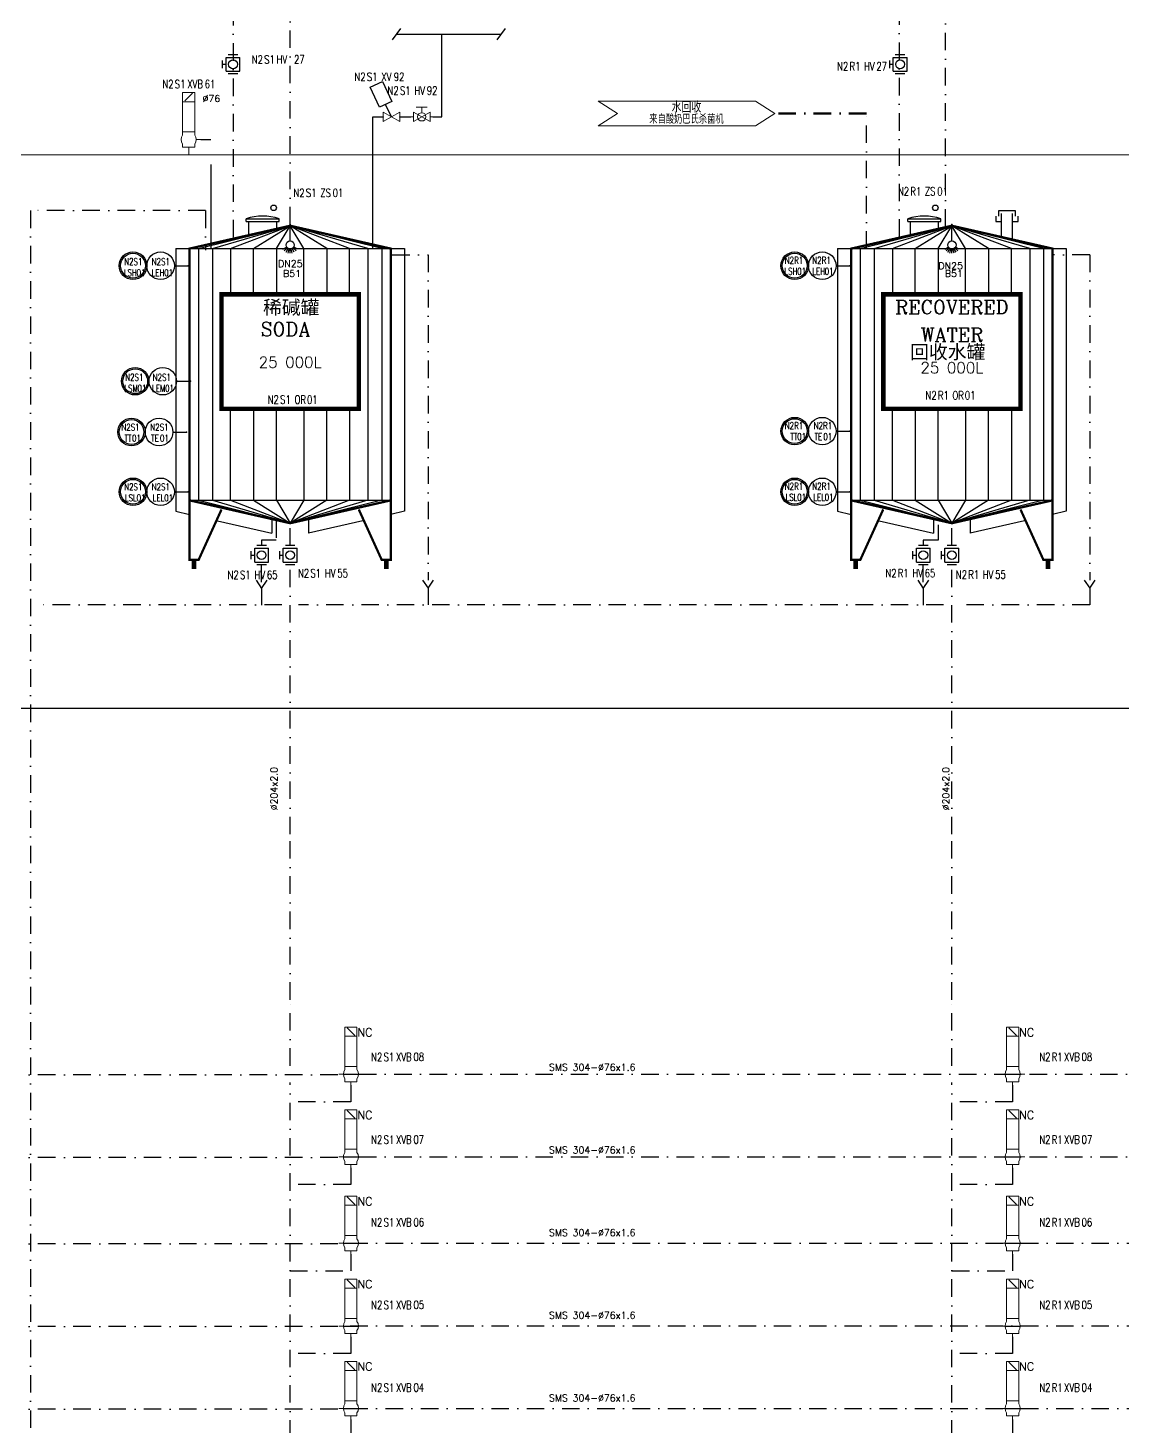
# Model space of a CAD drawing. Header units: inches. Extents: x 23035 to 25275, y 24242 to 25664.
# Drawn here: x 23980 to 24376, y 24727 to 25234 of the extents above; entities that cross this region are included whole.
import ezdxf
from ezdxf.enums import TextEntityAlignment as Align

# ---------------------------------------------------------------- set-up
doc = ezdxf.new("R2010")
doc.units = ezdxf.units.IN
doc.header["$MEASUREMENT"] = 0
doc.linetypes.add('DASHDOT', pattern=[25.4, 12.7, -6.35, 0, -6.35])
doc.linetypes.add('DASHDOT2', pattern=[12.7, 6.35, -3.175, 0, -3.175])
for name, color, linetype, lineweight in [('17 Pipe CIP', 4, 'DASHDOT2', 50), ('19 Pipe Process', 30, 'Continuous', 30), ('31 Equipment', 7, 'Continuous', 9), ('40 TXT Data', 7, 'Continuous', 9)]:
    doc.layers.add(name, color=color, linetype=linetype, lineweight=lineweight)
for name, color, linetype in [('CUVERIE', 7, 'Continuous'), ('FUTUR', 253, 'DASHDOT'), ('LIBELLE-INSTRUM', 7, 'Continuous'), ('MATERIEL-DIVERS', 7, 'Continuous'), ('REPERES', 7, 'Continuous'), ('Skid', 5, 'Continuous'), ('techn-data', 7, 'Continuous'), ('TEXTES', 7, 'Continuous'), ('TUYAUTERIE-EAU UTILITES FROIDE', 142, 'Continuous'), ('TUYAUTERIE-EGOUT', 32, 'Continuous'), ('TUYAUTERIE-NEP', 4, 'DASHDOT2'), ('TUYAUTERIE-NEP (CONCENTRES + DETERGENTS)', 1, 'Continuous'), ('TUYAUTERIE-PROCESS', 30, 'Continuous'), ('TXT_ENG', 7, 'Continuous'), ('TXT_FR', 7, 'Continuous'), ('VANNES', 7, 'Continuous')]:
    doc.layers.add(name, color=color, linetype=linetype)
doc.layers.get('REPERES').off()
doc.styles.add('ROMANC', font='romanc')
doc.styles.add('ROMANS', font='ROMANS.SHX')
doc.styles.add('USER1', font='TXT.SHX', dxfattribs={"bigfont": 'gbcbig.shx'})

# ---------------------------------------------------------------- blocks, each defined once
blk = doc.blocks.new('APV-VLV-SSEAT-SW42-3')
at = {"layer": '31 Equipment', "ltscale": 38}
for p, q in [((1.25, 15.25), (-1.25, 12.75)), ((-2, 2.5), (-2, 1.5)), ((2, 2.5), (2, 1.5)), ((-2, -2.5), (-2, -1.5)), ((2, -2.5), (-2, -2.5)), ((-2, -2.5), (2, -2.5)), ((0, -2.5), (0, -5)), ((2, -2.5), (2, -1.5))]:
    blk.add_line(p, q, dxfattribs=at)
at = {"layer": '31 Equipment'}
for p, q in [((-4, 0), (-2.5, 0)), ((2.5, 0), (4, 0))]:
    blk.add_line(p, q, dxfattribs=at)
at = {"layer": '31 Equipment', "lineweight": 30}
blk.add_line((2.5, 0), (-2.5, 0), dxfattribs=at)
at = {"layer": '31 Equipment', "ltscale": 38}
for points in [[(-2, 12.5), (2, 12.5), (2, 15.5), (-2, 15.5)], [(-2, 2.5), (2, 2.5), (2, 12.5), (-2, 12.5)]]:
    blk.add_lwpolyline(points, close=True, dxfattribs=at)
for start, end in [(143.1301, 216.8699), (323.1301, 36.8699)]:
    blk.add_arc((0, 0), 2.5, start, end, dxfattribs=at)
blk = doc.blocks.new('INSTR-F-L-LS')
at = {"layer": 'MATERIEL-DIVERS'}
for radius in [5, 4.5]:
    blk.add_circle((0, 0), radius, dxfattribs=at)
at = {"layer": 'LIBELLE-INSTRUM', "style": 'ROMANS', "width": 0.8}
blk.add_attdef('LS?', text='', height=3, dxfattribs=at).set_placement((0, 0), align=Align.MIDDLE)
blk = doc.blocks.new('INSTR-M-L-LE')
at = {"color": 7, "extrusion": (0, -1, 0)}
blk.add_point((0, -10), dxfattribs=at)
at = {"layer": 'MATERIEL-DIVERS', "color": 7}
blk.add_line((0, -5), (0, -10), dxfattribs=at)
blk.add_circle((0, 0), 5, dxfattribs=at)
at = {"layer": 'LIBELLE-INSTRUM', "style": 'ROMANS', "width": 0.8}
blk.add_attdef('LE?', text='', height=3, dxfattribs=at).set_placement((0, 0), align=Align.MIDDLE)
blk = doc.blocks.new('trou')
at = {"layer": 'CUVERIE'}
for p, q in [((-6, 4), (-6, 5)), ((-6, 5), (6, 5)), ((-6, 4), (6, 4)), ((-5, -1), (-5, 4)), ((5, 4), (5, 1)), ((6, 4), (6, 5))]:
    blk.add_line(p, q, dxfattribs=at)
blk.add_arc((0, -12.5), 18.5, 71.0754, 108.9246, dxfattribs=at)
blk = doc.blocks.new('SPB')
at = {"color": 7}
for p, q in [((0, -6), (0, 0)), ((-2.598, -9), (-1.302, -8.25)), ((-2.124, -9.624), (-1.062, -8.562)), ((-1.5, -10.098), (-0.75, -8.802)), ((-0.774, -10.398), (-0.39, -8.952)), ((0, -10.5), (0, -9)), ((0.774, -10.398), (0.39, -8.952)), ((1.5, -10.098), (0.75, -8.802)), ((2.124, -9.624), (1.062, -8.562)), ((2.598, -9), (1.302, -8.25))]:
    blk.add_line(p, q, dxfattribs=at)
blk.add_circle((0, -7.5), 1.5, dxfattribs=at)
at = {"color": 7, "extrusion": (0, 1, 0)}
blk.add_point((0, 0), dxfattribs=at)
blk = doc.blocks.new('12M3')
at = {"color": 7}
for p, q in [((-33.2, 116.2), (0, 124.5)), ((-28.22, 116.2), (0, 124.5)), ((-21.58, 116.2), (0, 124.5)), ((-13.28, 116.2), (0, 124.5)), ((-4.98, 116.2), (0, 124.5)), ((33.2, 116.2), (0, 124.5)), ((28.22, 116.2), (0, 124.5)), ((21.58, 116.2), (0, 124.5)), ((13.28, 116.2), (0, 124.5)), ((4.98, 116.2), (0, 124.5)), ((-36.52, 116.2), (36.52, 116.2)), ((-33.2, 116.2), (-33.2, 24.9)), ((-28.22, 116.2), (-28.22, 24.9)), ((-21.58, 116.2), (-21.58, 99.6)), ((-13.28, 99.6), (-13.28, 116.2)), ((-4.98, 116.2), (-4.98, 99.6)), ((4.98, 99.6), (4.98, 116.2)), ((13.28, 116.2), (13.28, 99.6)), ((21.58, 99.6), (21.58, 116.2)), ((28.22, 116.2), (28.22, 24.9)), ((33.2, 116.2), (33.2, 24.9)), ((-21.58, 24.9), (-21.58, 58.1)), ((-13.28, 58.1), (-13.28, 24.9)), ((-4.98, 24.9), (-4.98, 58.1)), ((4.98, 58.1), (4.98, 24.9)), ((13.28, 24.9), (13.28, 58.1)), ((21.58, 58.1), (21.58, 24.9)), ((-36.52, 24.9), (36.52, 24.9)), ((-33.2, 24.9), (0, 16.6)), ((-28.22, 24.9), (0, 16.6)), ((-21.58, 24.9), (0, 16.6)), ((-13.28, 24.9), (0, 16.6)), ((-4.98, 24.9), (0, 16.6)), ((4.98, 24.9), (0, 16.6)), ((13.28, 24.9), (0, 16.6)), ((21.58, 24.9), (0, 16.6)), ((28.22, 24.9), (0, 16.6)), ((33.2, 24.9), (0, 16.6))]:
    blk.add_line(p, q, dxfattribs=at)
for points, const_width in [([(-24.9, 21.58), (-33.2, 3.32), (-36.52, 3.32), (-36.52, 116.2), (0, 124.5), (36.52, 116.2), (36.52, 3.32), (33.2, 3.32), (24.9, 21.58)], 0.83), ([(-36.52, 24.9), (0, 16.6), (36.52, 24.9)], 0.83), ([(-34.86, 3.32), (-34.86, 0)], 1.66), ([(34.86, 3.32), (34.86, 0)], 1.66)]:
    blk.add_lwpolyline(points, dxfattribs=dict(at, const_width=const_width))
at = {"color": 7, "const_width": 1.66}
blk.add_lwpolyline([(-24.9, 99.6), (24.9, 99.6), (24.9, 58.1), (-24.9, 58.1)], close=True, dxfattribs=at)
at = {"layer": 'TUYAUTERIE-PROCESS', "color": 7, "extrusion": (0, 1, 0)}
blk.add_point((0, 125), dxfattribs=at)
at = {"layer": 'TUYAUTERIE-PROCESS', "color": 2}
for p in [(0, 125), (0, 16.6)]:
    blk.add_point(p, dxfattribs=at)
at = {"layer": 'TUYAUTERIE-PROCESS', "color": 7, "extrusion": (0, -1, 0)}
blk.add_point((0, 16.6), dxfattribs=at)
at = {"layer": 'MATERIEL-DIVERS'}
blk.add_blockref('SPB', (0, 125), dxfattribs=at)
blk = doc.blocks.new('12M3I')
at = {"color": 7}
for p, q in [((-33.2, 116.2), (0, 124.5)), ((-28.22, 116.2), (0, 124.5)), ((-21.58, 116.2), (0, 124.5)), ((-13.28, 116.2), (0, 124.5)), ((-4.98, 116.2), (0, 124.5)), ((4.98, 116.2), (0, 124.5)), ((13.28, 116.2), (0, 124.5)), ((21.58, 116.2), (0, 124.5)), ((28.22, 116.2), (0, 124.5)), ((33.2, 116.2), (0, 124.5)), ((-41.5, 116.2), (41.5, 116.2)), ((-41.5, 116.2), (-41.5, 20.92)), ((-33.2, 116.2), (-33.2, 24.9)), ((-28.22, 116.2), (-28.22, 24.9)), ((-21.58, 116.2), (-21.58, 99.6)), ((-13.28, 99.6), (-13.28, 116.2)), ((-4.98, 116.2), (-4.98, 99.6)), ((4.98, 99.6), (4.98, 116.2)), ((13.28, 116.2), (13.28, 99.6)), ((21.58, 99.6), (21.58, 116.2)), ((28.22, 116.2), (28.22, 24.9)), ((33.2, 116.2), (33.2, 24.9)), ((41.5, 116.2), (41.5, 20.92)), ((-21.58, 24.9), (-21.58, 58.1)), ((-13.28, 58.1), (-13.28, 24.9)), ((-4.98, 24.9), (-4.98, 58.1)), ((4.98, 58.1), (4.98, 24.9)), ((13.28, 24.9), (13.28, 58.1)), ((21.58, 58.1), (21.58, 24.9)), ((-41.5, 20.92), (-36.55, 19.8)), ((-36.52, 24.9), (36.52, 24.9)), ((-33.2, 24.9), (0, 16.6)), ((-28.22, 24.9), (0, 16.6)), ((-21.58, 24.9), (0, 16.6)), ((-13.28, 24.9), (0, 16.6)), ((-4.98, 24.9), (0, 16.6)), ((33.2, 24.9), (0, 16.6)), ((28.22, 24.9), (0, 16.6)), ((21.58, 24.9), (0, 16.6)), ((13.28, 24.9), (0, 16.6)), ((4.98, 24.9), (0, 16.6)), ((41.5, 20.92), (36.55, 19.8)), ((-26.36, 17.48), (-6.64, 13)), ((-6.64, 18.26), (-6.64, 13)), ((6.64, 18.26), (6.64, 13)), ((26.36, 17.48), (6.64, 13))]:
    blk.add_line(p, q, dxfattribs=at)
for points, const_width in [([(-24.9, 21.58), (-33.2, 3.32), (-36.52, 3.32), (-36.52, 116.2), (0, 124.5), (36.52, 116.2), (36.52, 3.32), (33.2, 3.32), (24.9, 21.58)], 0.83), ([(-36.52, 24.9), (0, 16.6), (36.52, 24.9)], 0.83), ([(-34.86, 3.32), (-34.86, 0)], 1.66), ([(34.86, 3.32), (34.86, 0)], 1.66)]:
    blk.add_lwpolyline(points, dxfattribs=dict(at, const_width=const_width))
at = {"color": 7, "const_width": 1.66}
blk.add_lwpolyline([(-24.9, 99.6), (24.9, 99.6), (24.9, 58.1), (-24.9, 58.1)], close=True, dxfattribs=at)
at = {"layer": 'TUYAUTERIE-PROCESS', "color": 7, "extrusion": (0, 1, 0)}
blk.add_point((0, 125), dxfattribs=at)
at = {"layer": 'TUYAUTERIE-PROCESS', "color": 2}
for p in [(0, 125), (0, 16.6)]:
    blk.add_point(p, dxfattribs=at)
at = {"layer": 'TUYAUTERIE-PROCESS', "color": 7, "extrusion": (0, -1, 0)}
blk.add_point((0, 16.6), dxfattribs=at)
at = {"layer": 'MATERIEL-DIVERS'}
blk.add_blockref('SPB', (0, 125), dxfattribs=at)
blk = doc.blocks.new('DP')
at = {"color": 5}
blk.add_circle((0, 0), 1, dxfattribs=at)
blk = doc.blocks.new('VALVBUTT A BRIDES')
at = {"layer": 'VANNES'}
for p, q in [((-3.5, -1.73), (-3.5, 1.74)), ((-2.5, 2.5), (-2.5, -2.5)), ((-2.5, 2.5), (2.5, 2.5)), ((-1.4, 3.77), (1.4, 3.77)), ((0, 3.77), (0, 2.5)), ((2.5, 2.5), (2.5, -2.5)), ((3.5, -1.73), (3.5, 1.74)), ((-2.5, -2.5), (2.5, -2.5))]:
    blk.add_line(p, q, dxfattribs=at)
blk.add_circle((0, 0), 1.6, dxfattribs=at)
blk = doc.blocks.new('INSTR-F-L-TT')
at = {"layer": 'MATERIEL-DIVERS'}
for radius in [5, 4.5]:
    blk.add_circle((0, 0), radius, dxfattribs=at)
blk = doc.blocks.new('INSTR-M-L-TE')
at = {"color": 7, "extrusion": (0, -1, 0)}
blk.add_point((0, -10), dxfattribs=at)
at = {"layer": 'MATERIEL-DIVERS', "color": 7}
blk.add_line((0, -5), (0, -10), dxfattribs=at)
blk.add_circle((0, 0), 5, dxfattribs=at)
at = {"layer": 'LIBELLE-INSTRUM', "style": 'ROMANS', "width": 0.8, "flags": 8}
blk.add_attdef('TE', text='', height=3, dxfattribs=at).set_placement((0, 0), align=Align.MIDDLE)
blk = doc.blocks.new('APV-VLV-SSEAT-SW41-3')
at = {"layer": '31 Equipment', "ltscale": 38}
for p, q in [((1.25, 15.25), (-1.25, 12.75)), ((-2, 2.5), (-2, 1.5)), ((2, 2.5), (2, 1.5)), ((2.5, 0), (4, 0)), ((-2, -2.5), (-2, -1.5)), ((2, -2.5), (-2, -2.5)), ((-2, -2.5), (2, -2.5)), ((0, -2.5), (0, -5)), ((2, -2.5), (2, -1.5))]:
    blk.add_line(p, q, dxfattribs=at)
for points in [[(-2, 12.5), (2, 12.5), (2, 15.5), (-2, 15.5)], [(-2, 2.5), (2, 2.5), (2, 12.5), (-2, 12.5)]]:
    blk.add_lwpolyline(points, close=True, dxfattribs=at)
for start, end in [(143.1301, 216.8699), (323.1301, 36.8699)]:
    blk.add_arc((0, 0), 2.5, start, end, dxfattribs=at)
blk = doc.blocks.new('VANNE SIEGE INCLINE')
at = {"color": 7}
for p, q in [((-3, 1.73), (-3, -1.73)), ((-3, -1.73), (3, 1.73)), ((3, -1.73), (-3, 1.73)), ((3, 1.73), (3, -1.73))]:
    blk.add_line(p, q, dxfattribs=at)
at = {"color": 7, "extrusion": (-1, 0, 0)}
blk.add_point((-3, 0), dxfattribs=at)
at = {"color": 7, "extrusion": (1, 0, 0)}
blk.add_point((3, 0), dxfattribs=at)
at = {"layer": 'VANNES'}
for p, q in [((3.23, 12.84), (-0.15, 5.59)), ((7.76, 10.73), (3.23, 12.84)), ((4.38, 3.47), (7.76, 10.73)), ((-0.15, 5.59), (4.38, 3.47)), ((0, 0), (2.11, 4.53))]:
    blk.add_line(p, q, dxfattribs=at)
blk = doc.blocks.new('APV-VLVM-BALL-KHV+MF-1')
at = {"layer": '31 Equipment', "ltscale": 38}
for p, q in [((-3, 0), (-4, 0)), ((3, 0), (4, 0))]:
    blk.add_line(p, q, dxfattribs=at)
at = {"layer": '31 Equipment'}
for p, q in [((-3, 1.734), (-3, -1.734)), ((-3, -1.734), (3, 1.734)), ((3, -1.734), (-3, 1.734)), ((-2, 3.5), (2, 3.5)), ((0, 1.5), (0, 3.5)), ((3, 1.734), (3, -1.734))]:
    blk.add_line(p, q, dxfattribs=at)
blk.add_circle((0, 0), 1.5, dxfattribs=at)
blk = doc.blocks.new('REPNORM1')
at = {"layer": 'TEXTES', "style": 'ROMANS', "width": 0.75}
for tag, p in [('ZONE', (-9.75, -1.25)), ('SOUSZONE', (-5.25, -1.25)), ('ELEMENT', (-0.75, -1.25)), ('NUM', (5.59, -1.22))]:
    blk.add_attdef(tag, p, '', height=3, dxfattribs=at)
blk = doc.blocks.new('REPINS2')
at = {"layer": 'TEXTES', "style": 'ROMANS', "width": 0.7}
for tag, p in [('ZONE', (-3.35, 0.8)), ('SOUSZONE', (0.05, 0.8)), ('NUM', (0.7, -2.6))]:
    blk.add_attdef(tag, p, '', height=2.5, dxfattribs=at)
blk.add_attdef('ELEMENT', text='', height=2.5, dxfattribs=at).set_placement((-1.56, -2.59), align=Align.CENTER)
blk = doc.blocks.new('REPNORM')
at = {"layer": 'TEXTES', "style": 'ROMANS', "width": 0.75}
for tag, p in [('ZONE', (-9.75, -1.25)), ('SOUSZONE', (-5.25, -1.25)), ('ELEMENT', (0, -1.25)), ('NUM', (4.5, -1.25))]:
    blk.add_attdef(tag, p, '', height=3, dxfattribs=at)
blk = doc.blocks.new('REPINS')
at = {"layer": 'TEXTES', "style": 'ROMANS', "width": 0.75}
for tag, p in [('ZONE', (-3.3, 1)), ('SOUSZONE', (0.1, 1)), ('NUM', (0.2, -3))]:
    blk.add_attdef(tag, p, '', height=2.5, dxfattribs=at)
blk.add_attdef('ELEMENT', text='', height=2.5, dxfattribs=at).set_placement((-0.2, -3), align=Align.RIGHT)
blk = doc.blocks.new('APV-SIGN-ARW-DWG-1')
at = {"layer": '31 Equipment'}
for p, q in [((-32, 4.49), (25, 4.49)), ((-32, 4.49), (-25, 0)), ((-25, 0), (-32, -4.49)), ((25, 4.49), (32, 0)), ((32, 0), (25, -4.49)), ((-32, -4.49), (25, -4.49))]:
    blk.add_line(p, q, dxfattribs=at)
at = {"layer": '31 Equipment', "style": 'ROMANS', "width": 0.8}
for tag, p in [('TEXT1', (0, 0.37)), ('TEXT2', (0, -3.63))]:
    blk.add_attdef(tag, text='', height=3, dxfattribs=at).set_placement(p, align=Align.CENTER)

msp = doc.modelspace()

# ---------------------------------------------------------------- linework, layer by layer
at = {"layer": '17 Pipe CIP'}
msp.add_line((24283.62, 25202.83), (24250.34, 25202.83), dxfattribs=at)
at = {"layer": 'MATERIEL-DIVERS'}
for p, q in [((24330.61, 25165.65), (24330.61, 25163.65)), ((24331.61, 25167.65), (24337.61, 25167.65)), ((24331.61, 25165.65), (24331.61, 25167.65)), ((24331.61, 25167.65), (24337.61, 25167.65)), ((24332.61, 25157.65), (24332.61, 25166.65)), ((24336.61, 25157.65), (24336.61, 25166.65)), ((24337.61, 25167.65), (24337.61, 25165.65)), ((24337.61, 25167.65), (24337.61, 25165.65)), ((24338.61, 25163.65), (24338.61, 25165.65)), ((24330.61, 25163.65), (24332.61, 25163.65)), ((24336.61, 25163.65), (24338.61, 25163.65))]:
    msp.add_line(p, q, dxfattribs=at)
at = {"layer": 'Skid'}
msp.add_lwpolyline([(24623.7, 24293.98), (24623.7, 24458.64), (25275.36, 24458.64), (25275.36, 25604.76), (23202.27, 25608.55), (23202.27, 25290.87), (24667.51, 25287.08), (24667.51, 24986.98), (23313.6, 24986.98), (23313.6, 24331.82), (24491.91, 24331.82), (24491.91, 24293.98), (24623.7, 24293.98)], dxfattribs=at)
at = {"layer": 'TUYAUTERIE-EAU UTILITES FROIDE'}
for p, q in [((24042.22, 25193.41), (24045.9, 25193.41)), ((23226.32, 25187.68), (24517.58, 25188.04)), ((24045.9, 25184.36), (24045.9, 25154.15))]:
    msp.add_line(p, q, dxfattribs=at)
at = {"layer": 'TUYAUTERIE-EGOUT'}
for p, q in [((24064.24, 25032.87), (24064.24, 25039.15)), ((24304.24, 25032.87), (24304.24, 25039.15))]:
    msp.add_line(p, q, dxfattribs=at)
at = {"layer": 'TUYAUTERIE-NEP'}
for p, q in [((24053.9, 25420.33), (24053.9, 25154.18)), ((24074.61, 25162.65), (24074.61, 25420.33)), ((24312.25, 25161.83), (24312.24, 25420.33)), ((24295.49, 25382.19), (24295.49, 25158.02)), ((24283.62, 25153.8), (24283.62, 25202.83)), ((24043.94, 25167.65), (23980.42, 25167.65)), ((23980.42, 25167.65), (23980.42, 24479.59)), ((24043.94, 25167.65), (24043.94, 25153.35)), ((24111.61, 25151.65), (24124.61, 25151.65)), ((24124.61, 25151.65), (24124.61, 25033.65)), ((24364.61, 25151.65), (24351.13, 25151.65)), ((24364.61, 25151.65), (24364.61, 25033.65)), ((24069.59, 25055.33), (24069.59, 25048.1)), ((24074.61, 25046.15), (24074.61, 25053.65)), ((24309.59, 25053.7), (24309.59, 25048.1)), ((24314.61, 25046.15), (24314.61, 25053.65)), ((24069.59, 25048.1), (24064.24, 25048.1)), ((24064.24, 25048.1), (24064.24, 25046.15)), ((24309.59, 25048.1), (24304.24, 25048.1)), ((24304.24, 25048.1), (24304.24, 25046.15)), ((24074.61, 24941.42), (24074.61, 25039.15)), ((24314.61, 24941.42), (24314.61, 25040.15)), ((24062.24, 25033.58), (24064.24, 25030.58)), ((24064.24, 25030.58), (24066.24, 25033.58)), ((24122.61, 25033.65), (24124.61, 25030.65)), ((24124.61, 25030.65), (24126.61, 25033.65)), ((24302.24, 25033.58), (24304.24, 25030.58)), ((24304.24, 25030.58), (24306.24, 25033.58)), ((24362.61, 25033.65), (24364.61, 25030.65)), ((24364.61, 25030.65), (24366.61, 25033.65)), ((24064.24, 25030.58), (24064.24, 25024.58)), ((24124.61, 25030.65), (24124.61, 25024.65)), ((24304.24, 25030.58), (24304.24, 25024.58)), ((24364.61, 25030.65), (24364.61, 25024.65)), ((24071.61, 25024.65), (23984.61, 25024.65)), ((24311.61, 25024.65), (24077.61, 25024.65)), ((24364.61, 25024.65), (24317.61, 25024.65)), ((24074.61, 24881.42), (24074.61, 24941.42)), ((24314.61, 24881.42), (24314.61, 24941.42)), ((24074.61, 24857.42), (24074.61, 24881.42)), ((24314.61, 24857.42), (24314.61, 24881.42)), ((24091.87, 24854.18), (23859.58, 24854.18)), ((24074.61, 24620.08), (24074.61, 24851.42)), ((24096.61, 24850.42), (24096.61, 24844.42)), ((24099.58, 24854.42), (24680.58, 24854.42)), ((24314.61, 24620.08), (24314.61, 24851.42)), ((24336.61, 24850.42), (24336.61, 24844.42)), ((24096.61, 24844.42), (24074.61, 24844.42)), ((24336.61, 24844.42), (24314.61, 24844.42)), ((24099.58, 24824.42), (24680.58, 24824.42)), ((24091.87, 24824.18), (23859.58, 24824.18)), ((24096.61, 24820.42), (24096.61, 24814.42)), ((24336.61, 24820.42), (24336.61, 24814.42)), ((24096.61, 24814.42), (24074.61, 24814.42)), ((24336.61, 24814.42), (24314.61, 24814.42)), ((24091.87, 24792.85), (23856.42, 24792.85)), ((24096.42, 24793.1), (24680.58, 24793.1)), ((24096.61, 24789.1), (24096.61, 24783.1)), ((24336.61, 24789.1), (24336.61, 24783.1)), ((24074.61, 24783.1), (24096.61, 24783.1)), ((24314.61, 24783.1), (24336.61, 24783.1)), ((24091.87, 24762.85), (23856.42, 24762.85)), ((24096.42, 24763.1), (24680.58, 24763.1)), ((24096.61, 24759.1), (24096.61, 24753.1)), ((24336.61, 24759.1), (24336.61, 24753.1)), ((24096.61, 24753.1), (24074.61, 24753.1)), ((24336.61, 24753.1), (24314.61, 24753.1)), ((24096.42, 24733.1), (24680.58, 24733.1)), ((24091.87, 24732.85), (23856.42, 24732.85)), ((24096.61, 24729.1), (24096.61, 24723.1)), ((24336.61, 24729.1), (24336.61, 24723.1))]:
    msp.add_line(p, q, dxfattribs=at)
at = {"layer": 'TUYAUTERIE-NEP (CONCENTRES + DETERGENTS)'}
for p, q in [((24114.61, 25233.65), (24111.61, 25229.65)), ((24113.11, 25231.65), (24151.11, 25231.65)), ((24129.61, 25201.65), (24129.61, 25231.65)), ((24152.61, 25233.65), (24149.61, 25229.65)), ((24104.61, 25153.65), (24104.61, 25201.65)), ((24104.61, 25201.65), (24108.35, 25201.65)), ((24104.61, 25201.65), (24108.35, 25201.65)), ((24114.35, 25201.65), (24118.35, 25201.65)), ((24126.35, 25201.65), (24129.61, 25201.65))]:
    msp.add_line(p, q, dxfattribs=at)

# ---------------------------------------------------------------- block references
at = {"layer": '19 Pipe Process'}
for name, p in [('12M3I', (24074.61, 25037.65)), ('12M3I', (24314.61, 25037.65)), ('12M3', (24314.61, 25037.65))]:
    msp.add_blockref(name, p, dxfattribs=at)
at = {"layer": '31 Equipment', "xscale": -1}
msp.add_blockref('VANNE SIEGE INCLINE', (24111.35, 25201.65), dxfattribs=at)
at = {"layer": '31 Equipment'}
msp.add_blockref('APV-VLVM-BALL-KHV+MF-1', (24122.35, 25201.65), dxfattribs=at)
at = {"layer": 'FUTUR', "linetype": 'DASHDOT', "xscale": -1.100000000000362, "yscale": 1.099999999999909, "zscale": 1.1}
for p in [(24096.65, 24854.39), (24336.65, 24854.39)]:
    msp.add_blockref('APV-VLV-SSEAT-SW42-3', p, dxfattribs=at)
at = {"layer": 'MATERIEL-DIVERS'}
ref = msp.add_blockref('APV-SIGN-ARW-DWG-1', (24218.34, 25202.83), dxfattribs=at)
ref.add_attrib('TEXT1', '水回收', dxfattribs={"layer": '31 Equipment', "height": 4, "style": 'USER1'}).set_placement((24218.34, 25203.2), align=Align.CENTER)
ref.add_attrib('TEXT2', '来自酸奶巴氏杀菌机', dxfattribs={"layer": '31 Equipment', "height": 3, "style": 'USER1'}).set_placement((24218.34, 25199.2), align=Align.CENTER)
for name, p in [('DP', (24068.61, 25168.65)), ('DP', (24308.61, 25168.65)), ('trou', (24064.61, 25159.65)), ('trou', (24304.61, 25159.65)), ('INSTR-F-L-LS', (24017.61, 25147.65)), ('INSTR-F-L-LS', (24257.61, 25147.65)), ('INSTR-F-L-LS', (24018.41, 25105.76)), ('INSTR-F-L-TT', (24017.07, 25087.33)), ('INSTR-F-L-TT', (24257.61, 25087.65)), ('INSTR-F-L-LS', (24017.61, 25065.65)), ('INSTR-F-L-LS', (24257.61, 25065.65))]:
    msp.add_blockref(name, p, dxfattribs=at)
at = {"layer": 'MATERIEL-DIVERS', "rotation": 90}
for name, p in [('INSTR-M-L-LE', (24027.61, 25147.65)), ('INSTR-M-L-LE', (24267.61, 25147.65)), ('INSTR-M-L-LE', (24028.41, 25105.76)), ('INSTR-M-L-TE', (24027.07, 25087.33)), ('INSTR-M-L-TE', (24267.61, 25087.65)), ('INSTR-M-L-LE', (24027.61, 25065.65)), ('INSTR-M-L-LE', (24267.61, 25065.65))]:
    msp.add_blockref(name, p, dxfattribs=at)
at = {"layer": 'REPERES'}
for name, p, values in [('REPNORM1', (24070.44, 25222.21), {'ZONE': 'N2', 'SOUSZONE': 'S1', 'ELEMENT': 'HV', 'NUM': '27'}), ('REPNORM', (24282.74, 25219.75), {'ZONE': 'N2', 'SOUSZONE': 'R1', 'ELEMENT': 'HV', 'NUM': '27'}), ('REPNORM1', (24038.02, 25213.28), {'ZONE': 'N2', 'SOUSZONE': 'S1', 'ELEMENT': 'XVB', 'NUM': '61'}), ('REPNORM', (24107.68, 25215.92), {'ZONE': 'N2', 'SOUSZONE': 'S1', 'ELEMENT': 'XV', 'NUM': '92'}), ('REPNORM', (24119.68, 25210.92), {'ZONE': 'N2', 'SOUSZONE': 'S1', 'ELEMENT': 'HV', 'NUM': '92'}), ('REPNORM', (24304.8, 25174.37), {'ZONE': 'N2', 'SOUSZONE': 'R1', 'ELEMENT': 'ZS', 'NUM': '01'}), ('REPNORM', (24076.21, 25098.84), {'ZONE': 'N2', 'SOUSZONE': 'S1', 'ELEMENT': 'OR', 'NUM': '01'}), ('REPNORM', (24314.8, 25100.37), {'ZONE': 'N2', 'SOUSZONE': 'R1', 'ELEMENT': 'OR', 'NUM': '01'}), ('REPINS', (24027.19, 25086.84), {'ZONE': 'N2', 'SOUSZONE': 'S1', 'ELEMENT': 'TE', 'NUM': '01'}), ('REPINS', (24267.8, 25087.37), {'ZONE': 'N2', 'SOUSZONE': 'R1', 'ELEMENT': 'TE', 'NUM': '01'}), ('REPNORM', (24087.21, 25035.84), {'ZONE': 'N2', 'SOUSZONE': 'S1', 'ELEMENT': 'HV', 'NUM': '55'}), ('REPNORM', (24300.25, 25035.87), {'ZONE': 'N2', 'SOUSZONE': 'R1', 'ELEMENT': 'HV', 'NUM': '65'}), ('REPNORM', (24061.66, 25035.26), {'ZONE': 'N2', 'SOUSZONE': 'S1', 'ELEMENT': 'HV', 'NUM': '65'}), ('REPNORM', (24325.8, 25035.37), {'ZONE': 'N2', 'SOUSZONE': 'R1', 'ELEMENT': 'HV', 'NUM': '55'}), ('REPNORM1', (24113.74, 24860.4), {'ZONE': 'N2', 'SOUSZONE': 'S1', 'ELEMENT': 'XVB', 'NUM': '08'}), ('REPNORM1', (24356.07, 24860.4), {'ZONE': 'N2', 'SOUSZONE': 'R1', 'ELEMENT': 'XVB', 'NUM': '08'}), ('REPNORM1', (24113.74, 24830.4), {'ZONE': 'N2', 'SOUSZONE': 'S1', 'ELEMENT': 'XVB', 'NUM': '07'}), ('REPNORM1', (24356.07, 24830.4), {'ZONE': 'N2', 'SOUSZONE': 'R1', 'ELEMENT': 'XVB', 'NUM': '07'}), ('REPNORM1', (24113.74, 24800.4), {'ZONE': 'N2', 'SOUSZONE': 'S1', 'ELEMENT': 'XVB', 'NUM': '06'}), ('REPNORM1', (24356.07, 24800.4), {'ZONE': 'N2', 'SOUSZONE': 'R1', 'ELEMENT': 'XVB', 'NUM': '06'}), ('REPNORM1', (24113.75, 24770.44), {'ZONE': 'N2', 'SOUSZONE': 'S1', 'ELEMENT': 'XVB', 'NUM': '05'}), ('REPNORM1', (24356.07, 24770.44), {'ZONE': 'N2', 'SOUSZONE': 'R1', 'ELEMENT': 'XVB', 'NUM': '05'}), ('REPNORM1', (24113.75, 24740.44), {'ZONE': 'N2', 'SOUSZONE': 'S1', 'ELEMENT': 'XVB', 'NUM': '04'}), ('REPNORM1', (24356.07, 24740.44), {'ZONE': 'N2', 'SOUSZONE': 'R1', 'ELEMENT': 'XVB', 'NUM': '04'})]:
    msp.add_blockref(name, p, dxfattribs=at).add_auto_attribs(values)
at = {"layer": 'REPERES', "rotation": 7.601981207739284e-05}
msp.add_blockref('REPNORM', (24085.54, 25173.84), dxfattribs=at).add_auto_attribs({'ZONE': 'N2', 'SOUSZONE': 'S1', 'ELEMENT': 'ZS', 'NUM': '01'})
at = {"layer": 'REPERES'}
ref = msp.add_blockref('REPINS2', (24018.21, 25146.84), dxfattribs=at)
ref.add_attrib('ZONE', 'N2', (24014.41, 25147.84), dxfattribs={"layer": 'TEXTES', "height": 2.5, "style": 'ROMANS', "width": 0.75})
ref.add_attrib('SOUSZONE', 'S1', (24017.81, 25147.84), dxfattribs={"layer": 'TEXTES', "height": 2.5, "style": 'ROMANS', "width": 0.75})
ref.add_attrib('ELEMENT', 'LSH', dxfattribs={"layer": 'TEXTES', "height": 2.5, "style": 'ROMANS', "width": 0.75}).set_placement((24019.01, 25143.84), align=Align.RIGHT)
ref.add_attrib('NUM', '01', (24018.91, 25143.84), dxfattribs={"layer": 'TEXTES', "height": 2.5, "style": 'ROMANS', "width": 0.75})
ref = msp.add_blockref('REPINS2', (24028.21, 25146.84), dxfattribs=at)
ref.add_attrib('ZONE', 'N2', (24024.41, 25147.84), dxfattribs={"layer": 'TEXTES', "height": 2.5, "style": 'ROMANS', "width": 0.75})
ref.add_attrib('SOUSZONE', 'S1', (24027.81, 25147.84), dxfattribs={"layer": 'TEXTES', "height": 2.5, "style": 'ROMANS', "width": 0.75})
ref.add_attrib('ELEMENT', 'LEH', dxfattribs={"layer": 'TEXTES', "height": 2.5, "style": 'ROMANS', "width": 0.75}).set_placement((24029.01, 25143.84), align=Align.RIGHT)
ref.add_attrib('NUM', '01', (24028.91, 25143.84), dxfattribs={"layer": 'TEXTES', "height": 2.5, "style": 'ROMANS', "width": 0.75})
ref = msp.add_blockref('REPINS2', (24257.8, 25147.37), dxfattribs=at)
ref.add_attrib('ZONE', 'N2', (24254, 25148.37), dxfattribs={"layer": 'TEXTES', "height": 2.5, "style": 'ROMANS', "width": 0.75})
ref.add_attrib('SOUSZONE', 'R1', (24257.4, 25148.37), dxfattribs={"layer": 'TEXTES', "height": 2.5, "style": 'ROMANS', "width": 0.75})
ref.add_attrib('ELEMENT', 'LSH', dxfattribs={"layer": 'TEXTES', "height": 2.5, "style": 'ROMANS', "width": 0.75}).set_placement((24258.6, 25144.37), align=Align.RIGHT)
ref.add_attrib('NUM', '01', (24258.5, 25144.37), dxfattribs={"layer": 'TEXTES', "height": 2.5, "style": 'ROMANS', "width": 0.75})
ref = msp.add_blockref('REPINS2', (24267.8, 25147.37), dxfattribs=at)
ref.add_attrib('ZONE', 'N2', (24264, 25148.37), dxfattribs={"layer": 'TEXTES', "height": 2.5, "style": 'ROMANS', "width": 0.75})
ref.add_attrib('SOUSZONE', 'R1', (24267.4, 25148.37), dxfattribs={"layer": 'TEXTES', "height": 2.5, "style": 'ROMANS', "width": 0.75})
ref.add_attrib('ELEMENT', 'LEH', dxfattribs={"layer": 'TEXTES', "height": 2.5, "style": 'ROMANS', "width": 0.75}).set_placement((24268.6, 25144.37), align=Align.RIGHT)
ref.add_attrib('NUM', '01', (24268.5, 25144.37), dxfattribs={"layer": 'TEXTES', "height": 2.5, "style": 'ROMANS', "width": 0.75})
ref = msp.add_blockref('REPINS2', (24018.56, 25104.9), dxfattribs=at)
ref.add_attrib('ZONE', 'N2', (24014.76, 25105.9), dxfattribs={"layer": 'TEXTES', "height": 2.5, "style": 'ROMANS', "width": 0.75})
ref.add_attrib('SOUSZONE', 'S1', (24018.16, 25105.9), dxfattribs={"layer": 'TEXTES', "height": 2.5, "style": 'ROMANS', "width": 0.75})
ref.add_attrib('ELEMENT', 'LSM', dxfattribs={"layer": 'TEXTES', "height": 2.5, "style": 'ROMANS', "width": 0.75}).set_placement((24019.36, 25101.9), align=Align.RIGHT)
ref.add_attrib('NUM', '01', (24019.26, 25101.9), dxfattribs={"layer": 'TEXTES', "height": 2.5, "style": 'ROMANS', "width": 0.75})
ref = msp.add_blockref('REPINS2', (24028.56, 25104.9), dxfattribs=at)
ref.add_attrib('ZONE', 'N2', (24024.76, 25105.9), dxfattribs={"layer": 'TEXTES', "height": 2.5, "style": 'ROMANS', "width": 0.75})
ref.add_attrib('SOUSZONE', 'S1', (24028.16, 25105.9), dxfattribs={"layer": 'TEXTES', "height": 2.5, "style": 'ROMANS', "width": 0.75})
ref.add_attrib('ELEMENT', 'LEM', dxfattribs={"layer": 'TEXTES', "height": 2.5, "style": 'ROMANS', "width": 0.75}).set_placement((24029.36, 25101.9), align=Align.RIGHT)
ref.add_attrib('NUM', '01', (24029.26, 25101.9), dxfattribs={"layer": 'TEXTES', "height": 2.5, "style": 'ROMANS', "width": 0.75})
ref = msp.add_blockref('REPINS2', (24017.19, 25086.84), dxfattribs=at)
ref.add_attrib('ZONE', 'N2', (24013.39, 25087.84), dxfattribs={"layer": 'TEXTES', "height": 2.5, "style": 'ROMANS', "width": 0.75})
ref.add_attrib('SOUSZONE', 'S1', (24016.79, 25087.84), dxfattribs={"layer": 'TEXTES', "height": 2.5, "style": 'ROMANS', "width": 0.75})
ref.add_attrib('ELEMENT', 'TT', dxfattribs={"layer": 'TEXTES', "height": 2.5, "style": 'ROMANS', "width": 0.75}).set_placement((24017.08, 25083.78), align=Align.RIGHT)
ref.add_attrib('NUM', '01', (24017.27, 25083.84), dxfattribs={"layer": 'TEXTES', "height": 2.5, "style": 'ROMANS', "width": 0.75})
ref = msp.add_blockref('REPINS2', (24257.8, 25087.37), dxfattribs=at)
ref.add_attrib('ZONE', 'N2', (24254, 25088.37), dxfattribs={"layer": 'TEXTES', "height": 2.5, "style": 'ROMANS', "width": 0.75})
ref.add_attrib('SOUSZONE', 'R1', (24257.4, 25088.37), dxfattribs={"layer": 'TEXTES', "height": 2.5, "style": 'ROMANS', "width": 0.75})
ref.add_attrib('ELEMENT', 'TT', dxfattribs={"layer": 'TEXTES', "height": 2.5, "style": 'ROMANS', "width": 0.75}).set_placement((24258.6, 25084.37), align=Align.RIGHT)
ref.add_attrib('NUM', '01', (24258.5, 25084.37), dxfattribs={"layer": 'TEXTES', "height": 2.5, "style": 'ROMANS', "width": 0.75})
ref = msp.add_blockref('REPINS2', (24018.21, 25065.19), dxfattribs=at)
ref.add_attrib('ZONE', 'N2', (24014.41, 25066.19), dxfattribs={"layer": 'TEXTES', "height": 2.5, "style": 'ROMANS', "width": 0.75})
ref.add_attrib('SOUSZONE', 'S1', (24017.81, 25066.19), dxfattribs={"layer": 'TEXTES', "height": 2.5, "style": 'ROMANS', "width": 0.75})
ref.add_attrib('ELEMENT', 'LSL', dxfattribs={"layer": 'TEXTES', "height": 2.5, "style": 'ROMANS', "width": 0.75}).set_placement((24019.01, 25062.19), align=Align.RIGHT)
ref.add_attrib('NUM', '01', (24018.91, 25062.19), dxfattribs={"layer": 'TEXTES', "height": 2.5, "style": 'ROMANS', "width": 0.75})
ref = msp.add_blockref('REPINS2', (24028.21, 25065.19), dxfattribs=at)
ref.add_attrib('ZONE', 'N2', (24024.41, 25066.19), dxfattribs={"layer": 'TEXTES', "height": 2.5, "style": 'ROMANS', "width": 0.75})
ref.add_attrib('SOUSZONE', 'S1', (24027.81, 25066.19), dxfattribs={"layer": 'TEXTES', "height": 2.5, "style": 'ROMANS', "width": 0.75})
ref.add_attrib('ELEMENT', 'LEL', dxfattribs={"layer": 'TEXTES', "height": 2.5, "style": 'ROMANS', "width": 0.75}).set_placement((24029.01, 25062.19), align=Align.RIGHT)
ref.add_attrib('NUM', '01', (24028.91, 25062.19), dxfattribs={"layer": 'TEXTES', "height": 2.5, "style": 'ROMANS', "width": 0.75})
ref = msp.add_blockref('REPINS2', (24257.8, 25065.37), dxfattribs=at)
ref.add_attrib('ZONE', 'N2', (24254, 25066.37), dxfattribs={"layer": 'TEXTES', "height": 2.5, "style": 'ROMANS', "width": 0.75})
ref.add_attrib('SOUSZONE', 'R1', (24257.4, 25066.37), dxfattribs={"layer": 'TEXTES', "height": 2.5, "style": 'ROMANS', "width": 0.75})
ref.add_attrib('ELEMENT', 'LSL', dxfattribs={"layer": 'TEXTES', "height": 2.5, "style": 'ROMANS', "width": 0.75}).set_placement((24258.6, 25062.37), align=Align.RIGHT)
ref.add_attrib('NUM', '01', (24258.5, 25062.37), dxfattribs={"layer": 'TEXTES', "height": 2.5, "style": 'ROMANS', "width": 0.75})
ref = msp.add_blockref('REPINS2', (24267.8, 25065.37), dxfattribs=at)
ref.add_attrib('ZONE', 'N2', (24264, 25066.37), dxfattribs={"layer": 'TEXTES', "height": 2.5, "style": 'ROMANS', "width": 0.75})
ref.add_attrib('SOUSZONE', 'R1', (24267.4, 25066.37), dxfattribs={"layer": 'TEXTES', "height": 2.5, "style": 'ROMANS', "width": 0.75})
ref.add_attrib('ELEMENT', 'LEL', dxfattribs={"layer": 'TEXTES', "height": 2.5, "style": 'ROMANS', "width": 0.75}).set_placement((24268.6, 25062.37), align=Align.RIGHT)
ref.add_attrib('NUM', '01', (24268.5, 25062.37), dxfattribs={"layer": 'TEXTES', "height": 2.5, "style": 'ROMANS', "width": 0.75})
at = {"layer": 'TUYAUTERIE-NEP', "xscale": -1.100000000000362, "yscale": 1.099999999999909, "zscale": 1.1}
for p in [(24096.64, 24824.39), (24336.64, 24824.39)]:
    msp.add_blockref('APV-VLV-SSEAT-SW42-3', p, dxfattribs=at)
at = {"layer": 'VANNES', "rotation": 90}
for p in [(24053.9, 25220.71), (24295.84, 25220.71), (24064.24, 25042.65), (24074.61, 25042.65), (24304.24, 25042.65), (24314.61, 25042.65)]:
    msp.add_blockref('VALVBUTT A BRIDES', p, dxfattribs=at)
at = {"layer": 'VANNES'}
for name, p, xscale, yscale, zscale in [('APV-VLV-SSEAT-SW41-3', (24037.82, 25193.41), 1.100000000000362, 1.100000000000362, 1.100000000000362), ('APV-VLV-SSEAT-SW42-3', (24096.65, 24793.07), -1.100000000000362, 1.099999999999909, 1.1), ('APV-VLV-SSEAT-SW42-3', (24336.65, 24793.07), -1.100000000000362, 1.099999999999909, 1.1), ('APV-VLV-SSEAT-SW42-3', (24096.65, 24763.04), -1.100000000000362, 1.099999999999909, 1.1), ('APV-VLV-SSEAT-SW42-3', (24336.65, 24763.04), -1.100000000000362, 1.099999999999909, 1.1), ('APV-VLV-SSEAT-SW42-3', (24096.65, 24733.18), -1.100000000000362, 1.099999999999909, 1.1), ('APV-VLV-SSEAT-SW42-3', (24336.65, 24733.18), -1.100000000000362, 1.099999999999909, 1.1)]:
    msp.add_blockref(name, p, dxfattribs=dict(at, xscale=xscale, yscale=yscale, zscale=zscale))

# ---------------------------------------------------------------- texts
at = {"layer": '40 TXT Data', "style": 'ROMANS'}
for p in [(24070.23, 25147.15), (24309.74, 25146.37)]:
    msp.add_text('DN25', height=2.5, dxfattribs=at).set_placement(p)
at = {"layer": 'techn-data', "style": 'ROMANS'}
for s, p in [('%%C76', (24046.03, 25208.3)), ('B51', (24075.29, 25144.82)), ('B51', (24315.35, 25144.82)), ('SMS 304-%%C76x1.6', (24184.17, 24856.89)), ('SMS 304-%%C76x1.6', (24184.17, 24826.89)), ('SMS 304-%%C76x1.6', (24184.17, 24796.89)), ('SMS 304-%%C76x1.6', (24184.17, 24766.89)), ('SMS 304-%%C76x1.6', (24184.17, 24736.89))]:
    msp.add_text(s, height=2.5, dxfattribs=at).set_placement(p, align=Align.MIDDLE_CENTER)
for p in [(24068.71, 24957.96), (24312.43, 24957.96)]:
    msp.add_text('%%C204x2.0', height=2.5, rotation=90, dxfattribs=at).set_placement(p, align=Align.MIDDLE_CENTER)
at = {"layer": 'TEXTES', "style": 'ROMANS'}
for p in [(24098.96, 24868.08), (24338.96, 24868.08), (24098.96, 24838.08), (24338.96, 24838.08), (24098.96, 24806.76), (24338.96, 24806.76), (24098.96, 24776.73), (24338.96, 24776.73), (24098.96, 24746.86), (24338.96, 24746.86)]:
    msp.add_text('NC', height=3, dxfattribs=at).set_placement(p)
at = {"layer": 'TXT_ENG', "style": 'ROMANC'}
for s, height, p in [('RECOVERED', 5, (24314.61, 25132.65)), ('SODA ', 5, (24074.61, 25124.65)), ('WATER', 5, (24314.61, 25122.65)), ('25 000L', 4, (24074.61, 25112.65)), ('25 000L', 4, (24314.61, 25110.65))]:
    msp.add_text(s, height=height, dxfattribs=at).set_placement(p, align=Align.MIDDLE)
at = {"layer": 'TXT_FR', "char_height": 5, "width": 28.5145, "attachment_point": 5, "style": 'ROMANC'}
for s, insert in [('{\\fSimSun|b0|i0|c134|p2;稀碱罐}', (24075, 25132.27)), ('{\\fSimSun|b0|i0|c134|p2;回收水罐}', (24313.12, 25116.09))]:
    msp.add_mtext(s, dxfattribs=dict(at, insert=insert))

doc.saveas('drawing.dxf')
